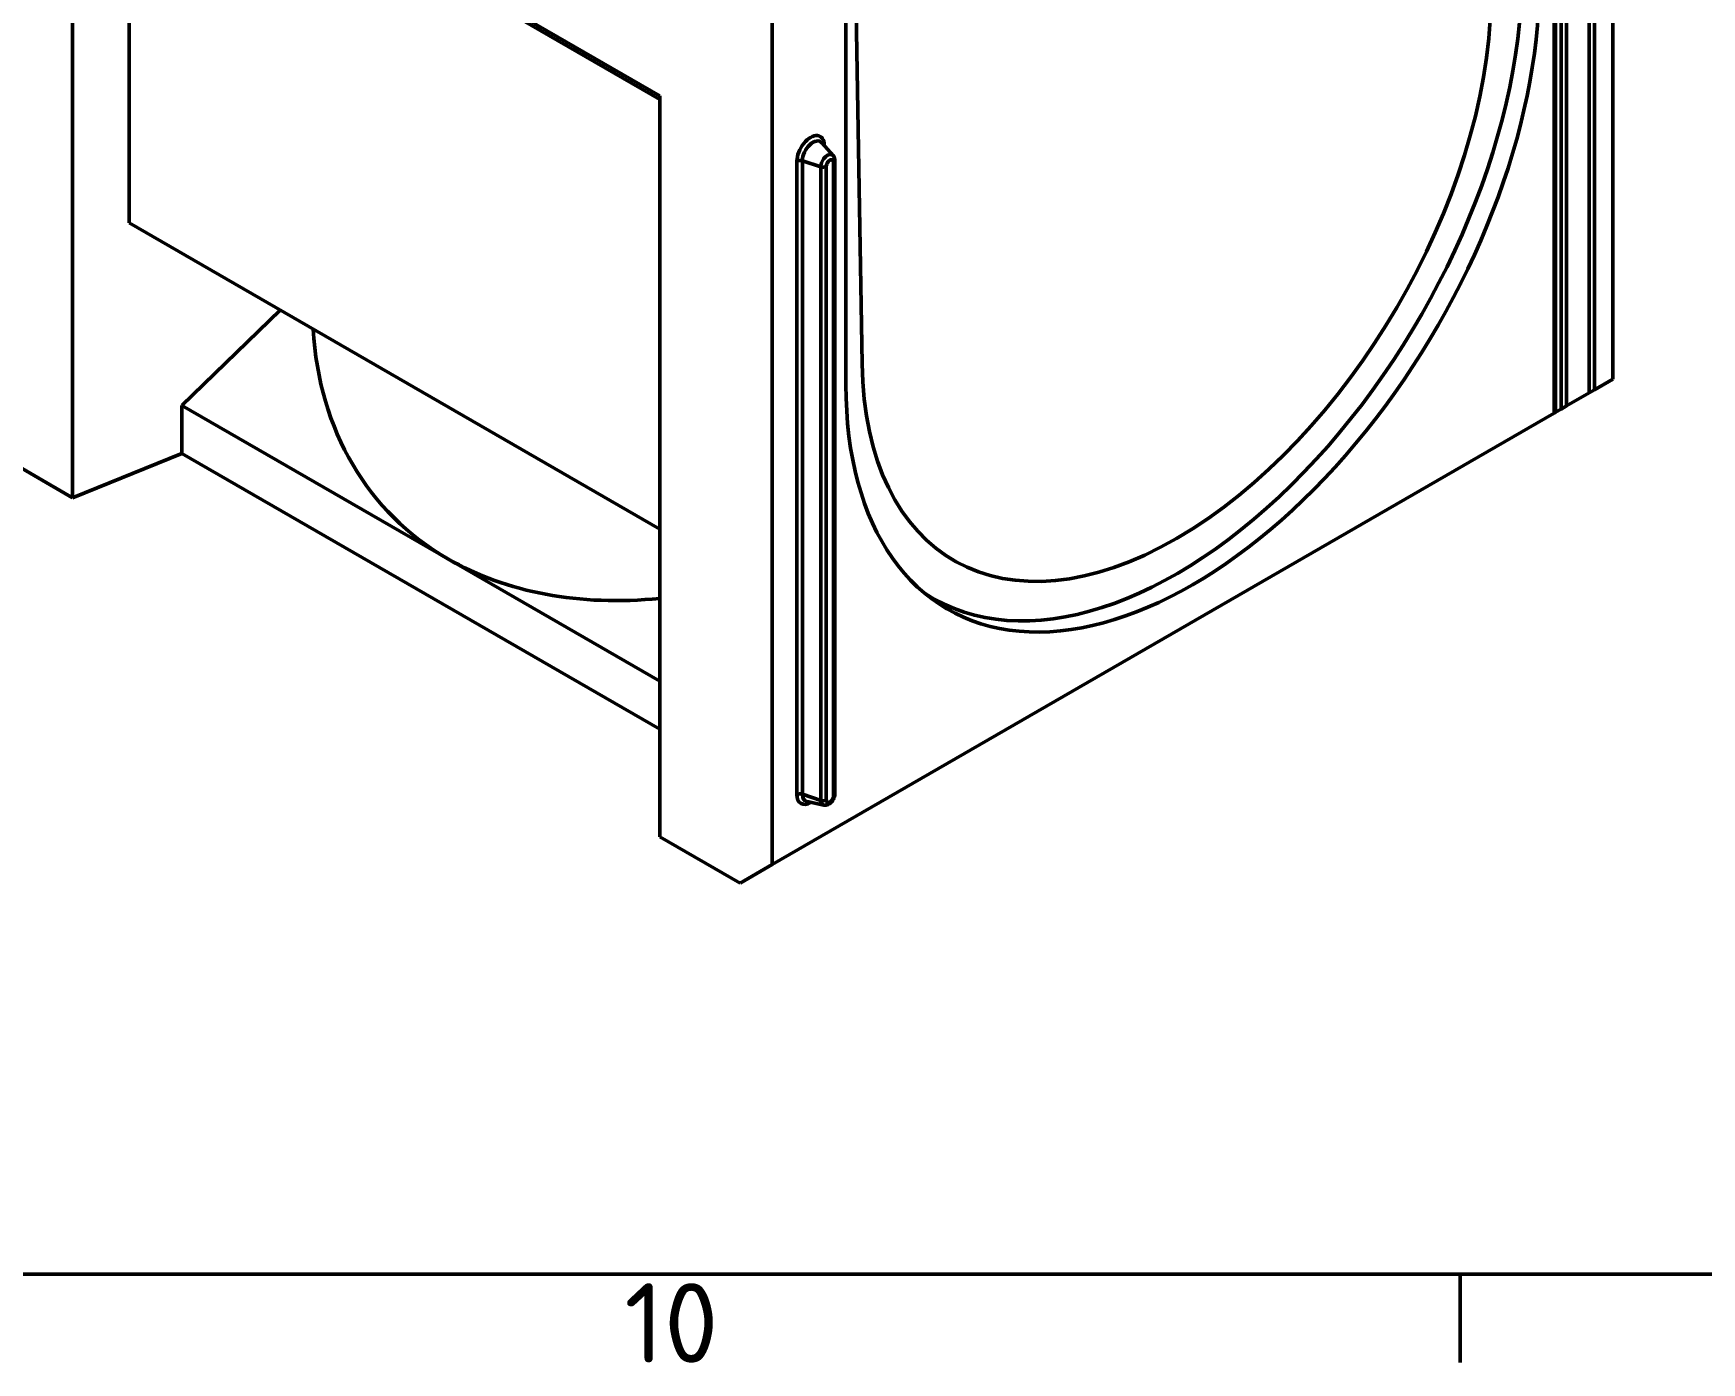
# Model space of a CAD drawing. Header units: millimetres. Extents: x 0 to 2774, y -40 to 1485.
# Drawn here: x 368.4 to 552.2, y 40.3 to 186.7 of the extents above; entities that cross this region are included whole.
import ezdxf

# ---------------------------------------------------------------- set-up
doc = ezdxf.new("R2010")
doc.units = ezdxf.units.MM
doc.header["$LTSCALE"] = 2.5
doc.layers.get('0').update_dxf_attribs({"lineweight": 50})
for name, color, linetype, lineweight in [('Rahmen (ISO)', 7, 'Continuous', 50), ('Sichtbar (ISO)', 7, 'Continuous', 50), ('Sichtbar schmal (ISO)', 7, 'Continuous', 50)]:
    doc.layers.add(name, color=color, linetype=linetype, lineweight=lineweight)
doc.styles.add('Notiztext (DIN)', font='isocpeur.ttf')

# ---------------------------------------------------------------- blocks, each defined once
blk = doc.blocks.new('Ränder Standardrahmen')
at = {"layer": 'Rahmen (ISO)'}
blk.add_line((210.25, 20), (210.25, 16.1), dxfattribs=at)
at = {"layer": 'Rahmen (ISO)', "flags": 128}
blk.add_lwpolyline([(20, 20), (20, 574), (821, 574), (821, 20), (20, 20)], dxfattribs=at)
at = {"layer": 'Rahmen (ISO)', "insert": (173.409, 16.1), "char_height": 3.5, "attachment_point": 7, "style": 'Notiztext (DIN)'}
blk.add_mtext('10', dxfattribs=at)

msp = doc.modelspace()

# ---------------------------------------------------------------- linework, layer by layer
at = {"layer": 'Sichtbar (ISO)'}
for p, q in [((542.434, 148.621), (542.434, 244.024)), ((536.122, 144.977), (536.122, 230.761)), ((372.728, 217.207), (437.429, 179.852)), ((372.728, 135.557), (372.728, 217.207)), ((378.967, 213.212), (378.967, 165.84)), ((458.995, 193.937), (459.709, 150.326)), ((449.803, 95.14), (449.803, 190.544)), ((457.935, 148.009), (457.935, 189.817)), ((437.429, 98.202), (437.429, 179.852)), ((456.517, 173.283), (455.274, 174.686)), ((456.711, 172.733), (456.711, 102.923)), ((378.967, 165.84), (437.429, 132.087)), ((384.789, 145.74), (395.6, 156.237)), ((539.804, 147.102), (537.33, 145.674)), ((540.407, 147.451), (539.804, 147.102)), ((542.434, 148.621), (540.407, 147.451)), ((414.094, 128.821), (384.789, 145.74)), ((384.789, 140.433), (384.789, 145.74)), ((536.727, 145.326), (536.122, 144.977)), ((536.727, 145.326), (537.33, 145.674)), ((535.976, 144.892), (449.803, 95.14)), ((536.122, 144.977), (535.976, 144.892)), ((364.243, 140.456), (372.728, 135.557)), ((372.728, 135.557), (384.789, 140.433)), ((437.429, 110.042), (384.789, 140.433)), ((437.429, 115.349), (414.094, 128.821)), ((455.491, 101.694), (453.654, 102.068)), ((437.429, 98.202), (446.267, 93.099)), ((449.803, 95.14), (446.267, 93.099))]:
    msp.add_line(p, q, dxfattribs=at)
for centre, major_axis, ratio, start_param, end_param in [((494.351, 171.075), (-26.891, -46.576), 0.5773503, 6.2540611, 8.6393798), ((496.118, 170.054), (-27, -46.765), 0.5773503, 5.4977871, 8.6393798), ((494.351, 171.075), (-24.5, -42.435), 0.5773503, 5.5164911, 8.6206758), ((450.157, 173.683), (-42.988, -39.32), 0.6979017, 5.7704337, 6.5004447), ((450.157, 173.683), (-42.988, -39.32), 0.6979017, 0.2172594, 0.7504244)]:
    msp.add_ellipse(centre, major_axis=major_axis, ratio=ratio, start_param=start_param, end_param=end_param, dxfattribs=at)
for points, knots in [([(456.517, 173.283), (456.547, 173.249), (456.573, 173.213), (456.618, 173.139), (456.636, 173.101), (456.666, 173.026), (456.677, 172.988), (456.695, 172.914), (456.701, 172.877), (456.709, 172.804), (456.711, 172.769), (456.711, 172.733)], [5.68840815, 5.68840815, 5.68840815, 5.68840815, 5.80736358, 5.80736358, 5.92631901, 5.92631901, 6.04527445, 6.04527445, 6.16422988, 6.16422988, 6.28318531, 6.28318531, 6.28318531, 6.28318531]), ([(456.711, 102.923), (456.711, 102.811), (456.694, 102.704), (456.632, 102.489), (456.586, 102.382), (456.471, 102.182), (456.402, 102.089), (456.241, 101.922), (456.15, 101.847), (455.945, 101.736), (455.834, 101.695), (455.638, 101.677), (455.565, 101.679), (455.491, 101.694)], [0, 0, 0, 0, 0.3761215, 0.3761215, 0.784584, 0.784584, 1.1895244, 1.1895244, 1.5979873, 1.5979873, 1.9679282, 1.9679282, 2.1655735, 2.1655735, 2.1655735, 2.1655735])]:
    msp.add_open_spline(points, degree=3, knots=knots, dxfattribs=at)
at = {"layer": 'Sichtbar schmal (ISO)'}
for p, q in [((536.727, 231.61), (536.727, 145.326)), ((537.33, 145.674), (537.33, 231.959)), ((539.804, 233.07), (539.804, 147.102)), ((540.407, 147.451), (540.407, 233.116)), ((535.976, 230.557), (535.976, 144.892)), ((378.967, 213.212), (437.429, 179.459)), ((455.554, 174.37), (455.554, 174.395)), ((452.537, 172.653), (452.537, 102.843)), ((453.14, 102.889), (453.14, 172.699)), ((453.14, 172.699), (455.166, 172.024)), ((455.166, 172.024), (455.166, 102.213)), ((455.769, 102.259), (455.769, 172.07)), ((456.565, 172.529), (456.565, 102.719)), ((453.14, 102.889), (455.166, 102.213))]:
    msp.add_line(p, q, dxfattribs=at)
for centre, major_axis, start_param, end_param in [((454.046, 173.524), (1.067, 1.848), 5.4977871, 8.6393798), ((454.308, 173.373), (0.825, 1.43), 6.0925643, 8.6393798), ((455.905, 172.451), (0.523, 0.905), 6.0925643, 8.6393798), ((455.908, 174.191), (0.5, 0), 2.3561945, 2.3981607), ((456.167, 172.299), (0.281, 0.487), 5.4977871, 8.6393798), ((452.89, 172.449), (-0.5, 0), 4.1887902, 5.4977871), ((455.416, 172.274), (-0.5, 0), 1.0471976, 2.3561945), ((456.211, 172.733), (0.5, 0), 5.4977871, 6.2831853), ((452.89, 102.639), (-0.5, 0), 4.1887902, 5.4977871), ((454.046, 103.714), (-1.067, -1.848), 5.4977871, 7.0828673), ((454.308, 103.562), (-0.825, -1.43), 5.4977871, 6.4738063), ((455.416, 102.463), (-0.5, 0), 1.0471976, 2.3561945), ((455.905, 102.64), (-0.523, -0.905), 5.4977871, 6.4738063), ((456.167, 102.489), (-0.281, -0.487), 5.4977871, 8.6393798), ((456.211, 102.923), (0.5, 0), 5.4977871, 6.2831853)]:
    msp.add_ellipse(centre, major_axis=major_axis, ratio=0.5773503, start_param=start_param, end_param=end_param, dxfattribs=at)

# ---------------------------------------------------------------- block references
at = {"xscale": 2.5, "yscale": 2.5, "zscale": 2.5}
msp.add_blockref('Ränder Standardrahmen', (0, 0), dxfattribs=at)

doc.saveas('drawing.dxf')
